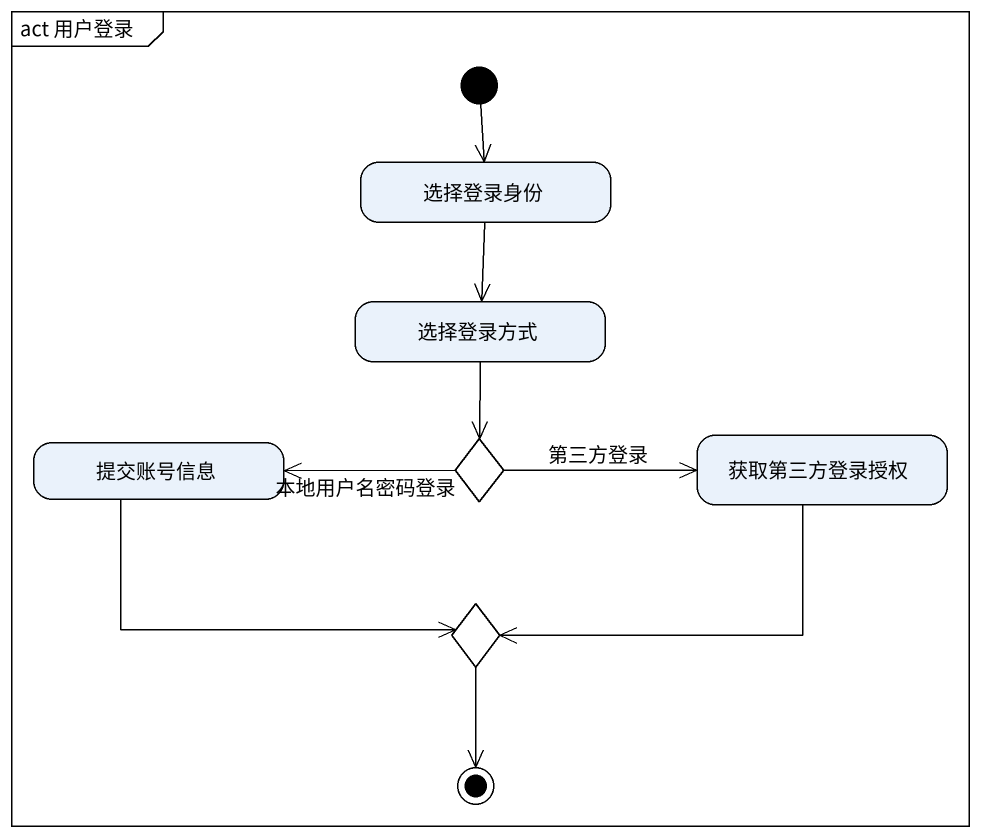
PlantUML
@startuml
mainframe act 用户登录
hide empty description
state 选择登录身份
state 选择登录方式
state 提交账号信息
state choice1 <<choice>>
state 获取第三方登录授权
state choice2 <<choice>>
[*] --> 选择登录身份
选择登录身份 --> 选择登录方式
选择登录方式 --> choice1
提交账号信息 -right-> choice2
choice1 -left-> 提交账号信息 : 本地用户名密码登录
choice1 -right-> 获取第三方登录授权 : 第三方登录
获取第三方登录授权 -left-> choice2
choice2 --> [*]
@enduml
